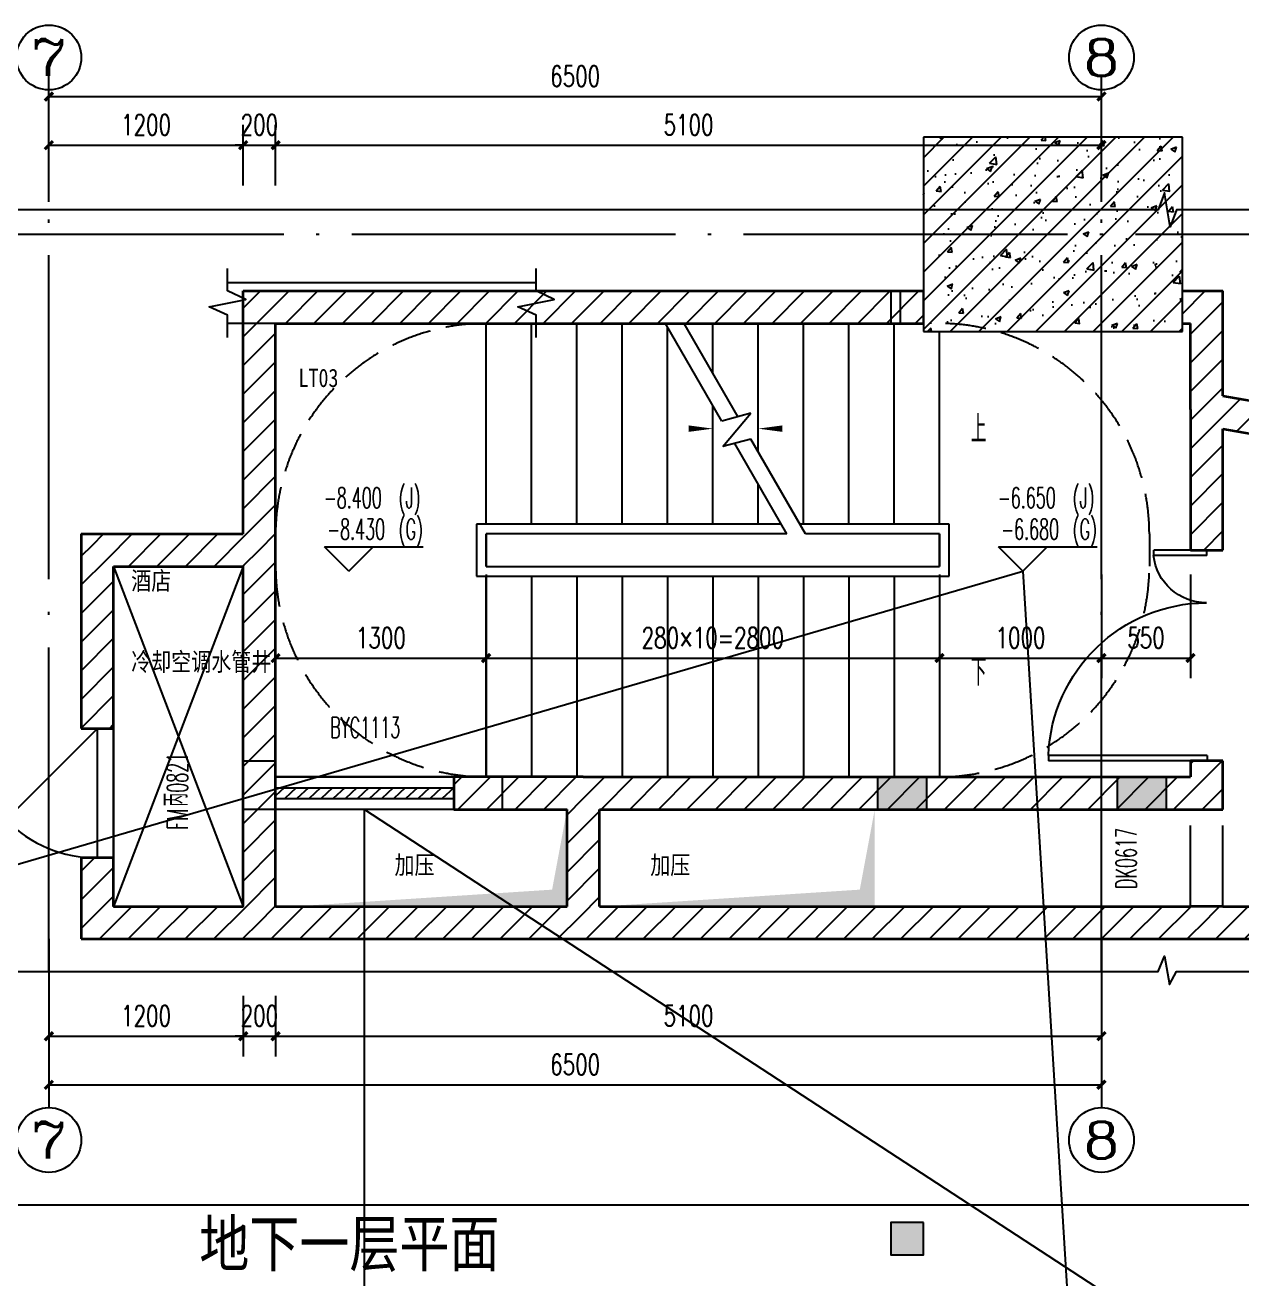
# Model space of a CAD drawing. Header units: millimetres. Extents: x 434053 to 1059003, y -2417481 to 936527.
# Drawn here: x 532129 to 539643, y -1787684 to -1779944 of the extents above; entities that cross this region are included whole.
import ezdxf
from ezdxf.enums import TextEntityAlignment as Align

# ---------------------------------------------------------------- set-up
doc = ezdxf.new("R2010")
doc.units = ezdxf.units.MM
doc.header["$LTSCALE"] = 1000
doc.header["$MEASUREMENT"] = 0
for name, pattern in [('DASH', [0.35, 0.25, -0.1]), ('DASHED', [0.75, 0.5, -0.25]), ('DOTE', [2.42, 2, -0.2, 0.02, -0.2])]:
    doc.linetypes.add(name, pattern=pattern)
doc.layers.get('Defpoints').update_dxf_attribs({"color": 6})
doc.layers.add('20221202建筑修改', color=6, linetype='Continuous', plot=False)
for name, color, linetype in [('A-ANNO-DIMS', 3, 'Continuous'), ('A-AXIS', 16, 'DOTE'), ('A-COLS', 6, 'Continuous'), ('A-WALL-PATT', 8, 'Continuous'), ('AXIS', 3, 'Continuous'), ('AXIS_TEXT', 7, 'Continuous'), ('DIM_ELEV', 3, 'Continuous'), ('DIM_SYMB', 3, 'Continuous'), ('DOOR_FIRE', 4, 'Continuous'), ('DOOR_FIRE_TEXT', 7, 'Continuous'), ('HZHZNEWPLOTLAYER#@$TT', 7, 'Continuous'), ('PUB_DIM', 83, 'Continuous'), ('PUB_TEXT', 7, 'Continuous'), ('STAIR', 2, 'Continuous'), ('TZ', 6, 'Continuous'), ('TZ_HATCH', 8, 'Continuous'), ('WINDOW', 4, 'Continuous'), ('WINDOW_TEXT', 7, 'Continuous'), ('建筑-楼板开洞', 251, 'Continuous')]:
    doc.layers.add(name, color=color, linetype=linetype)
doc.layers.add('A-ANNO-TEXT', color=7, linetype='Continuous', lineweight=25)
doc.layers.add('A-WALL', color=5, linetype='Continuous', lineweight=35)
doc.styles.add('_TCH_AXIS', font='COMPLEX', dxfattribs={"bigfont": 'GBCBIG'})
doc.styles.add('_TCH_DIM', font='SIMPLEX.shx', dxfattribs={"width": 0.8, "height": 3, "bigfont": 'GBCBIG.shx'})
doc.styles.add('_TCH_DIM_T3', font='SIMPLEX', dxfattribs={"width": 0.705882, "bigfont": 'GBCBIG'})
doc.styles.add('_TCH_WINDOW', font='SIMPLEX.shx', dxfattribs={"width": 0.8, "height": 3.5, "bigfont": 'GBCBIG.shx'})
doc.styles.add('COMPLEX', font='COMPLEX')
doc.styles.add('TITXV', font='', dxfattribs={"width": 0.8})
doc.styles.add('宋体', font='', dxfattribs={"width": 0.8})
doc.styles.get('TITXV').set_extended_font_data('SimSun')
doc.styles.get('宋体').set_extended_font_data('SimSun')
doc.dimstyles.new('_TCH_ARCH&&50', dxfattribs={"dimtxt": 127.5, "dimasz": 50, "dimexe": 125, "dimexo": 150, "dimgap": 61.25, "dimtad": 1, "dimdec": 0, "dimzin": 0, "dimdsep": 46, "dimtxsty": '_TCH_DIM_T3', "dimblk": 'ARCHTICK', "dimcen": 0.09, "dimclrt": 7, "dimazin": 2, "dimtfac": 1, "dimtdec": 0, "dimtix": 1, "dimtmove": 2, "dimatfit": 3, "dimfxl": 1, "dimtolj": 1, "dimtzin": 0, "dimarcsym": 0})
pattern_1 = [(45, (-1713816.56, -1462893.01), (-88.388383, 88.388383), [])]

# ---------------------------------------------------------------- blocks, each defined once
blk = doc.blocks.new('_AXISO')
blk.add_circle((0, 0), 0.5)
at = {"layer": 'AXIS_TEXT', "style": 'COMPLEX', "width": 1.041667}
blk.add_attdef('A', text='', height=0.56, dxfattribs=at).set_placement((-0.25, -0.28), (0.25, -0.28), align=Align.FIT)
blk = doc.blocks.new('_ArchTick')
at = {"color": 0, "linetype": 'ByBlock', "const_width": 0.4}
blk.add_lwpolyline([(-0.5, -0.5), (0.5, 0.5)], dxfattribs=at)
blk = doc.blocks.new('*D2459')
at = {"layer": 'Defpoints', "color": 0, "transparency": 16777216}
for p in [(2150, 2900), (8650, 2900), (8650, 2100)]:
    blk.add_point(p, dxfattribs=at)
at = {"layer": 'PUB_DIM', "color": 0, "lineweight": -2, "transparency": 16777216}
for p, q in [((2150, 2750), (2150, 1975)), ((8650, 2750), (8650, 1975)), ((2150, 2100), (8650, 2100))]:
    blk.add_line(p, q, dxfattribs=at)
at = {"layer": 'PUB_DIM', "color": 0, "lineweight": -2, "transparency": 16777216, "xscale": 50, "yscale": 50, "zscale": 50, "rotation": 180}
blk.add_blockref('_ArchTick', (2150, 2100), dxfattribs=at)
at = {"layer": 'PUB_DIM', "color": 0, "lineweight": -2, "transparency": 16777216, "xscale": 50, "yscale": 50, "zscale": 50}
blk.add_blockref('_ArchTick', (8650, 2100), dxfattribs=at)
at = {"layer": 'PUB_DIM', "color": 7, "transparency": 16777216, "insert": (5400, 2225), "char_height": 127.5, "attachment_point": 5, "style": '_TCH_DIM_T3'}
blk.add_mtext('\\A1;6500', dxfattribs=at)
blk = doc.blocks.new('*D2473')
at = {"layer": 'Defpoints', "color": 0, "transparency": 16777216}
for p in [(2150, 2800), (3350, 2800), (3350, 2400)]:
    blk.add_point(p, dxfattribs=at)
at = {"layer": 'PUB_DIM', "color": 0, "lineweight": -2, "transparency": 16777216}
for p, q in [((2150, 2650), (2150, 2275)), ((3350, 2650), (3350, 2275)), ((2150, 2400), (3350, 2400))]:
    blk.add_line(p, q, dxfattribs=at)
at = {"layer": 'PUB_DIM', "color": 0, "lineweight": -2, "transparency": 16777216, "xscale": 50, "yscale": 50, "zscale": 50, "rotation": 180}
blk.add_blockref('_ArchTick', (2150, 2400), dxfattribs=at)
at = {"layer": 'PUB_DIM', "color": 0, "lineweight": -2, "transparency": 16777216, "xscale": 50, "yscale": 50, "zscale": 50}
blk.add_blockref('_ArchTick', (3350, 2400), dxfattribs=at)
at = {"layer": 'PUB_DIM', "color": 7, "transparency": 16777216, "insert": (2750, 2525), "char_height": 127.5, "attachment_point": 5, "style": '_TCH_DIM_T3'}
blk.add_mtext('\\A1;1200', dxfattribs=at)
blk = doc.blocks.new('*D2474')
at = {"layer": 'Defpoints', "color": 0, "transparency": 16777216}
for p in [(3350, 2800), (3550, 2800), (3550, 2400)]:
    blk.add_point(p, dxfattribs=at)
at = {"layer": 'PUB_DIM', "color": 0, "lineweight": -2, "transparency": 16777216}
for p, q in [((3350, 2650), (3350, 2275)), ((3550, 2650), (3550, 2275)), ((3350, 2400), (3300, 2400)), ((3350, 2400), (3550, 2400)), ((3550, 2400), (3600, 2400))]:
    blk.add_line(p, q, dxfattribs=at)
at = {"layer": 'PUB_DIM', "color": 0, "lineweight": -2, "transparency": 16777216, "xscale": 50, "yscale": 50, "zscale": 50}
blk.add_blockref('_ArchTick', (3350, 2400), dxfattribs=at)
at = {"layer": 'PUB_DIM', "color": 0, "lineweight": -2, "transparency": 16777216, "xscale": 50, "yscale": 50, "zscale": 50, "rotation": 180}
blk.add_blockref('_ArchTick', (3550, 2400), dxfattribs=at)
at = {"layer": 'PUB_DIM', "color": 7, "transparency": 16777216, "insert": (3450, 2525), "char_height": 127.5, "attachment_point": 5, "style": '_TCH_DIM_T3'}
blk.add_mtext('\\A1;200', dxfattribs=at)
blk = doc.blocks.new('*D2475')
at = {"layer": 'Defpoints', "color": 0, "transparency": 16777216}
for p in [(3550, 2800), (8650, 2800), (8650, 2400)]:
    blk.add_point(p, dxfattribs=at)
at = {"layer": 'PUB_DIM', "color": 0, "lineweight": -2, "transparency": 16777216}
for p, q in [((3550, 2650), (3550, 2275)), ((8650, 2650), (8650, 2275)), ((3550, 2400), (8650, 2400))]:
    blk.add_line(p, q, dxfattribs=at)
at = {"layer": 'PUB_DIM', "color": 0, "lineweight": -2, "transparency": 16777216, "xscale": 50, "yscale": 50, "zscale": 50, "rotation": 180}
blk.add_blockref('_ArchTick', (3550, 2400), dxfattribs=at)
at = {"layer": 'PUB_DIM', "color": 0, "lineweight": -2, "transparency": 16777216, "xscale": 50, "yscale": 50, "zscale": 50}
blk.add_blockref('_ArchTick', (8650, 2400), dxfattribs=at)
at = {"layer": 'PUB_DIM', "color": 7, "transparency": 16777216, "insert": (6100, 2525), "char_height": 127.5, "attachment_point": 5, "style": '_TCH_DIM_T3'}
blk.add_mtext('\\A1;5100', dxfattribs=at)
blk = doc.blocks.new('*D2476')
at = {"layer": 'Defpoints', "color": 0, "transparency": 16777216}
for p in [(8650, 8200), (2150, 7400), (8650, 7400)]:
    blk.add_point(p, dxfattribs=at)
at = {"layer": 'PUB_DIM', "color": 0, "lineweight": -2, "transparency": 16777216}
for p, q in [((2150, 7550), (2150, 8325)), ((8650, 7550), (8650, 8325)), ((2150, 8200), (8650, 8200))]:
    blk.add_line(p, q, dxfattribs=at)
at = {"layer": 'PUB_DIM', "color": 0, "lineweight": -2, "transparency": 16777216, "xscale": 50, "yscale": 50, "zscale": 50, "rotation": 180}
blk.add_blockref('_ArchTick', (2150, 8200), dxfattribs=at)
at = {"layer": 'PUB_DIM', "color": 0, "lineweight": -2, "transparency": 16777216, "xscale": 50, "yscale": 50, "zscale": 50}
blk.add_blockref('_ArchTick', (8650, 8200), dxfattribs=at)
at = {"layer": 'PUB_DIM', "color": 7, "transparency": 16777216, "insert": (5400, 8325), "char_height": 127.5, "attachment_point": 5, "style": '_TCH_DIM_T3'}
blk.add_mtext('\\A1;6500', dxfattribs=at)
blk = doc.blocks.new('*D2477')
at = {"layer": 'Defpoints', "color": 0, "transparency": 16777216}
for p in [(3350, 7900), (2150, 7500), (3350, 7500)]:
    blk.add_point(p, dxfattribs=at)
at = {"layer": 'PUB_DIM', "color": 0, "lineweight": -2, "transparency": 16777216}
for p, q in [((2150, 7650), (2150, 8025)), ((3350, 7650), (3350, 8025)), ((2150, 7900), (3350, 7900))]:
    blk.add_line(p, q, dxfattribs=at)
at = {"layer": 'PUB_DIM', "color": 0, "lineweight": -2, "transparency": 16777216, "xscale": 50, "yscale": 50, "zscale": 50, "rotation": 180}
blk.add_blockref('_ArchTick', (2150, 7900), dxfattribs=at)
at = {"layer": 'PUB_DIM', "color": 0, "lineweight": -2, "transparency": 16777216, "xscale": 50, "yscale": 50, "zscale": 50}
blk.add_blockref('_ArchTick', (3350, 7900), dxfattribs=at)
at = {"layer": 'PUB_DIM', "color": 7, "transparency": 16777216, "insert": (2750, 8025), "char_height": 127.5, "attachment_point": 5, "style": '_TCH_DIM_T3'}
blk.add_mtext('\\A1;1200', dxfattribs=at)
blk = doc.blocks.new('*D2478')
at = {"layer": 'Defpoints', "color": 0, "transparency": 16777216}
for p in [(3550, 7900), (3350, 7500), (3550, 7500)]:
    blk.add_point(p, dxfattribs=at)
at = {"layer": 'PUB_DIM', "color": 0, "lineweight": -2, "transparency": 16777216}
for p, q in [((3350, 7650), (3350, 8025)), ((3550, 7650), (3550, 8025)), ((3350, 7900), (3300, 7900)), ((3350, 7900), (3550, 7900)), ((3550, 7900), (3600, 7900))]:
    blk.add_line(p, q, dxfattribs=at)
at = {"layer": 'PUB_DIM', "color": 0, "lineweight": -2, "transparency": 16777216, "xscale": 50, "yscale": 50, "zscale": 50}
blk.add_blockref('_ArchTick', (3350, 7900), dxfattribs=at)
at = {"layer": 'PUB_DIM', "color": 0, "lineweight": -2, "transparency": 16777216, "xscale": 50, "yscale": 50, "zscale": 50, "rotation": 180}
blk.add_blockref('_ArchTick', (3550, 7900), dxfattribs=at)
at = {"layer": 'PUB_DIM', "color": 7, "transparency": 16777216, "insert": (3450, 8025), "char_height": 127.5, "attachment_point": 5, "style": '_TCH_DIM_T3'}
blk.add_mtext('\\A1;200', dxfattribs=at)
blk = doc.blocks.new('*D2479')
at = {"layer": 'Defpoints', "color": 0, "transparency": 16777216}
for p in [(8650, 7900), (3550, 7500), (8650, 7500)]:
    blk.add_point(p, dxfattribs=at)
at = {"layer": 'PUB_DIM', "color": 0, "lineweight": -2, "transparency": 16777216}
for p, q in [((3550, 7650), (3550, 8025)), ((8650, 7650), (8650, 8025)), ((3550, 7900), (8650, 7900))]:
    blk.add_line(p, q, dxfattribs=at)
at = {"layer": 'PUB_DIM', "color": 0, "lineweight": -2, "transparency": 16777216, "xscale": 50, "yscale": 50, "zscale": 50, "rotation": 180}
blk.add_blockref('_ArchTick', (3550, 7900), dxfattribs=at)
at = {"layer": 'PUB_DIM', "color": 0, "lineweight": -2, "transparency": 16777216, "xscale": 50, "yscale": 50, "zscale": 50}
blk.add_blockref('_ArchTick', (8650, 7900), dxfattribs=at)
at = {"layer": 'PUB_DIM', "color": 7, "transparency": 16777216, "insert": (6100, 8025), "char_height": 127.5, "attachment_point": 5, "style": '_TCH_DIM_T3'}
blk.add_mtext('\\A1;5100', dxfattribs=at)
blk = doc.blocks.new('ASDGFSDFG')
blk.add_line((0, 500), (14325, 500))
blk = doc.blocks.new('A$C41BC708E')
at = {"layer": 'TZ_HATCH'}
h = blk.add_hatch(dxfattribs=at)
h.set_pattern_fill('ANGLE', color=256, scale=100)
h.set_pattern_definition([(0, (-533266.5, 1801235.3), (0, 698.5), [508, -190.5]), (90, (-533266.5, 1801235.3), (-698.5, 4e-14), [508, -190.5])])
h.paths.add_polyline_path([(4409.4, 19650), (4209.4, 19650), (4209.4, 19450), (4409.4, 19450)])
h = blk.add_hatch(color=256, dxfattribs=at)
h.dxf.hatch_style = 1
h.paths.add_polyline_path([(4129.4, 16650), (4429.4, 16650), (4429.4, 16450), (4129.4, 16450)])
h = blk.add_hatch(color=256, dxfattribs=at)
h.dxf.hatch_style = 1
h.paths.add_polyline_path([(5609.4, 16650), (5909.4, 16650), (5909.4, 16450), (5609.4, 16450)])
h = blk.add_hatch(color=256, dxfattribs=at)
h.dxf.hatch_style = 1
h.paths.add_polyline_path([(4409.4, 13900), (4209.4, 13900), (4209.4, 13700), (4409.4, 13700)])
at = {"layer": 'TZ'}
for p, q in [((2017.5, 19700), (112.5, 19700)), ((2017.5, 19450), (112.5, 19450))]:
    blk.add_line(p, q, dxfattribs=at)
for points in [[(112.5, 19362.5), (112.5, 19500), (0, 19552.5), (225, 19597.5), (112.5, 19650), (112.5, 19787.5)], [(2017.5, 19362.5), (2017.5, 19500), (1905, 19552.5), (2130, 19597.5), (2017.5, 19650), (2017.5, 19787.5)]]:
    blk.add_lwpolyline(points, dxfattribs=at)
for points in [[(4409.4, 19650), (4209.4, 19650), (4209.4, 19450), (4409.4, 19450)], [(209.4, 16450), (209.4, 16750), (409.4, 16750), (409.4, 16450)], [(1509.4, 16650), (1809.4, 16650), (1809.4, 16450), (1509.4, 16450)], [(4129.4, 16650), (4429.4, 16650), (4429.4, 16450), (4129.4, 16450)], [(5609.4, 16650), (5909.4, 16650), (5909.4, 16450), (5609.4, 16450)], [(4409.4, 13900), (4209.4, 13900), (4209.4, 13700), (4409.4, 13700)]]:
    blk.add_lwpolyline(points, close=True, dxfattribs=at)
blk = doc.blocks.new('*D2184')
at = {"layer": 'A-ANNO-DIMS', "color": 0, "lineweight": -2, "transparency": 16777216}
for p, q in [((538775.9, -1783335.3), (538775.9, -1783976.3)), ((539325.9, -1783335.3), (539325.9, -1783976.3)), ((538775.9, -1783851.3), (539325.9, -1783851.3))]:
    blk.add_line(p, q, dxfattribs=at)
at = {"layer": 'Defpoints', "color": 0, "transparency": 16777216}
for p in [(538775.9, -1783185.3), (539325.9, -1783185.3), (539325.9, -1783851.3)]:
    blk.add_point(p, dxfattribs=at)
at = {"layer": 'A-ANNO-DIMS', "color": 0, "lineweight": -2, "transparency": 16777216, "xscale": 50, "yscale": 50, "zscale": 50, "rotation": 180}
blk.add_blockref('_ArchTick', (538775.9, -1783851.3), dxfattribs=at)
at = {"layer": 'A-ANNO-DIMS', "color": 0, "lineweight": -2, "transparency": 16777216, "xscale": 50, "yscale": 50, "zscale": 50}
blk.add_blockref('_ArchTick', (539325.9, -1783851.3), dxfattribs=at)
at = {"layer": 'A-ANNO-DIMS', "color": 7, "transparency": 16777216, "insert": (539050.9, -1783726.3), "char_height": 127.5, "attachment_point": 5, "style": '_TCH_DIM_T3'}
blk.add_mtext('\\A1;550', dxfattribs=at)
blk = doc.blocks.new('*D2185')
at = {"layer": 'A-ANNO-DIMS', "color": 0, "lineweight": -2, "transparency": 16777216}
for p, q in [((537775.9, -1783335.3), (537775.9, -1783976.3)), ((538775.9, -1783335.3), (538775.9, -1783976.3)), ((537775.9, -1783851.3), (538775.9, -1783851.3))]:
    blk.add_line(p, q, dxfattribs=at)
at = {"layer": 'Defpoints', "color": 0, "transparency": 16777216}
for p in [(537775.9, -1783185.3), (538775.9, -1783185.3), (538775.9, -1783851.3)]:
    blk.add_point(p, dxfattribs=at)
at = {"layer": 'A-ANNO-DIMS', "color": 0, "lineweight": -2, "transparency": 16777216, "xscale": 50, "yscale": 50, "zscale": 50, "rotation": 180}
blk.add_blockref('_ArchTick', (537775.9, -1783851.3), dxfattribs=at)
at = {"layer": 'A-ANNO-DIMS', "color": 0, "lineweight": -2, "transparency": 16777216, "xscale": 50, "yscale": 50, "zscale": 50}
blk.add_blockref('_ArchTick', (538775.9, -1783851.3), dxfattribs=at)
at = {"layer": 'A-ANNO-DIMS', "color": 7, "transparency": 16777216, "insert": (538275.9, -1783726.3), "char_height": 127.5, "attachment_point": 5, "style": '_TCH_DIM_T3'}
blk.add_mtext('\\A1;1000', dxfattribs=at)
blk = doc.blocks.new('*D2186')
at = {"layer": 'A-ANNO-DIMS', "color": 0, "lineweight": -2, "transparency": 16777216}
for p, q in [((534975.9, -1783335.3), (534975.9, -1783976.3)), ((537775.9, -1783335.3), (537775.9, -1783976.3)), ((534975.9, -1783851.3), (537775.9, -1783851.3))]:
    blk.add_line(p, q, dxfattribs=at)
at = {"layer": 'Defpoints', "color": 0, "transparency": 16777216}
for p in [(534975.9, -1783185.3), (537775.9, -1783185.3), (537775.9, -1783851.3)]:
    blk.add_point(p, dxfattribs=at)
at = {"layer": 'A-ANNO-DIMS', "color": 0, "lineweight": -2, "transparency": 16777216, "xscale": 50, "yscale": 50, "zscale": 50, "rotation": 180}
blk.add_blockref('_ArchTick', (534975.9, -1783851.3), dxfattribs=at)
at = {"layer": 'A-ANNO-DIMS', "color": 0, "lineweight": -2, "transparency": 16777216, "xscale": 50, "yscale": 50, "zscale": 50}
blk.add_blockref('_ArchTick', (537775.9, -1783851.3), dxfattribs=at)
at = {"layer": 'A-ANNO-DIMS', "color": 7, "transparency": 16777216, "insert": (536375.9, -1783726.3), "char_height": 127.5, "attachment_point": 5, "style": '_TCH_DIM_T3'}
blk.add_mtext('\\A1;280×10=2800', dxfattribs=at)
blk = doc.blocks.new('*D2187')
at = {"layer": 'A-ANNO-DIMS', "color": 0, "lineweight": -2, "transparency": 16777216}
for p, q in [((533675.9, -1783335.3), (533675.9, -1783976.3)), ((534975.9, -1783335.3), (534975.9, -1783976.3)), ((533675.9, -1783851.3), (534975.9, -1783851.3))]:
    blk.add_line(p, q, dxfattribs=at)
at = {"layer": 'Defpoints', "color": 0, "transparency": 16777216}
for p in [(533675.9, -1783185.3), (534975.9, -1783185.3), (534975.9, -1783851.3)]:
    blk.add_point(p, dxfattribs=at)
at = {"layer": 'A-ANNO-DIMS', "color": 0, "lineweight": -2, "transparency": 16777216, "xscale": 50, "yscale": 50, "zscale": 50, "rotation": 180}
blk.add_blockref('_ArchTick', (533675.9, -1783851.3), dxfattribs=at)
at = {"layer": 'A-ANNO-DIMS', "color": 0, "lineweight": -2, "transparency": 16777216, "xscale": 50, "yscale": 50, "zscale": 50}
blk.add_blockref('_ArchTick', (534975.9, -1783851.3), dxfattribs=at)
at = {"layer": 'A-ANNO-DIMS', "color": 7, "transparency": 16777216, "insert": (534325.9, -1783726.3), "char_height": 127.5, "attachment_point": 5, "style": '_TCH_DIM_T3'}
blk.add_mtext('\\A1;1300', dxfattribs=at)
blk = doc.blocks.new('$WINLIB2D$00000039')
at = {"color": 0}
for points in [[(-0.5, 0.5), (-0.5, -0.5)], [(0.5, 0.5), (-0.5, 0.5)], [(0.5, -0.5), (0.5, 0.5)], [(-0.5, 0.1667), (0.5, 0.1667)], [(-0.3839, -0.1667), (-0.448, 0.1667)], [(-0.3159, -0.1667), (-0.38, 0.1667)], [(-0.2479, -0.1667), (-0.312, 0.1667)], [(-0.1799, -0.1667), (-0.244, 0.1667)], [(-0.1119, -0.1667), (-0.176, 0.1667)], [(-0.0439, -0.1667), (-0.108, 0.1667)], [(0.0241, -0.1667), (-0.04, 0.1667)], [(0.0921, -0.1667), (0.028, 0.1667)], [(0.16, -0.1667), (0.0959, 0.1667)], [(0.228, -0.1667), (0.1639, 0.1667)], [(0.296, -0.1667), (0.2319, 0.1667)], [(0.364, -0.1667), (0.2999, 0.1667)], [(0.432, -0.1667), (0.3679, 0.1667)], [(0.5, -0.1667), (0.4359, 0.1667)], [(-0.4519, -0.1667), (-0.5, 0.0836)], [(-0.5, -0.1667), (0.5, -0.1667)], [(0.5, -0.5), (-0.5, -0.5)]]:
    blk.add_lwpolyline(points, dxfattribs=at)
blk = doc.blocks.new('$DorLib2D$00000225')
at = {"color": 0}
for p, q in [((0.475, -0.0014), (0.475, 0.7521)), ((0.475, 0.7521), (0.5, 0.7521)), ((0.5, -0.0014), (0.5, 0.7521)), ((-0.5, 0), (-0.5, 0.252)), ((-0.475, 0.252), (-0.5, 0.252)), ((-0.475, 0), (-0.475, 0.252)), ((-0.475, 0), (-0.5, 0)), ((0.475, -0.0014), (0.5, -0.0014))]:
    blk.add_line(p, q, dxfattribs=at)
for centre, radius, start, end in [((0.5046, -0.0019), 0.7546, 92.24927, 179.72377), ((-0.5008, 0.0026), 0.2508, 359.78987, 84.09744)]:
    blk.add_arc(centre, radius, start, end, dxfattribs=at)
blk = doc.blocks.new('$DorLib2D$00000114')
at = {"color": 0}
blk.add_line((0.5, 0), (-0.2071, 0.7071), dxfattribs=at)
blk.add_arc((0.5, 0), 1, 135, 180, dxfattribs=at)
blk = doc.blocks.new('adfasgsfh435')
at = {"layer": 'A-AXIS'}
for p, q in [((2150, 2800), (2150, 7500)), ((8650, 2800), (8650, 7500)), ((1600, 7350), (10800, 7350))]:
    blk.add_line(p, q, dxfattribs=at)
at = {"layer": 'AXIS'}
for p, q in [((2150, 7700), (2150, 8241)), ((8650, 7700), (8650, 8241)), ((2150, 3000), (2150, 1959)), ((8650, 3000), (8650, 1959))]:
    blk.add_line(p, q, dxfattribs=at)
at = {"layer": 'DIM_SYMB'}
blk.add_lwpolyline([(10800, 7500), (9113.4, 7500), (9075.2, 7395), (9038.2, 7605), (9000.9, 7500), (1600, 7500), (1600, 5380.9), (1530.8, 5342.7), (1650.7, 5305.7), (1600, 5268.4), (1600, 2800), (9000.9, 2800), (9038.2, 2893.7), (9070.8, 2719), (9113.4, 2800), (10800, 2800), (10800, 5268.4), (10895, 5305.7), (10721.8, 5342.7), (10800, 5380.9), (10800, 7500)], dxfattribs=at)
at = {"layer": 'AXIS'}
ref = blk.add_blockref('_AXISO', (2150, 8441), dxfattribs=dict(at, xscale=400, yscale=400, zscale=400))
ref.add_attrib('A', '7', dxfattribs={"layer": 'AXIS_TEXT', "height": 226.3, "style": '_TCH_AXIS', "width": 1.5}).set_placement((2036.9, 8327.9), (2263.1, 8327.9), align=Align.FIT)
ref = blk.add_blockref('_AXISO', (8650, 8441), dxfattribs=dict(at, xscale=400, yscale=400, zscale=400))
ref.add_attrib('A', '8', dxfattribs={"layer": 'AXIS_TEXT', "height": 226.3, "style": '_TCH_AXIS', "width": 1.5}).set_placement((8536.9, 8327.9), (8763.1, 8327.9), align=Align.FIT)
ref = blk.add_blockref('_AXISO', (2150, 1759), dxfattribs=dict(at, xscale=400, yscale=400, zscale=400))
ref.add_attrib('A', '7', dxfattribs={"layer": 'AXIS_TEXT', "height": 226.3, "style": '_TCH_AXIS', "width": 1.5}).set_placement((2036.9, 1645.9), (2263.1, 1645.9), align=Align.FIT)
ref = blk.add_blockref('_AXISO', (8650, 1759), dxfattribs=dict(at, xscale=400, yscale=400, zscale=400))
ref.add_attrib('A', '8', dxfattribs={"layer": 'AXIS_TEXT', "height": 226.3, "style": '_TCH_AXIS', "width": 1.5}).set_placement((8536.9, 1645.9), (8763.1, 1645.9), align=Align.FIT)
at = {"layer": 'PUB_DIM'}
for p1, p2, distance, picture, middle in [((2150, 7400), (8650, 7400), 800, '*D2476', (5400, 8325)), ((2150, 7500), (3350, 7500), 400, '*D2477', (2750, 8025)), ((3350, 7500), (3550, 7500), 400, '*D2478', (3450, 8025)), ((3550, 7500), (8650, 7500), 400, '*D2479', (6100, 8025)), ((2150, 2900), (8650, 2900), -800, '*D2459', (5400, 2225)), ((2150, 2800), (3350, 2800), -400, '*D2473', (2750, 2525)), ((3350, 2800), (3550, 2800), -400, '*D2474', (3450, 2525)), ((3550, 2800), (8650, 2800), -400, '*D2475', (6100, 2525))]:
    dim = blk.add_aligned_dim(p1=p1, p2=p2, distance=distance, dimstyle='_TCH_ARCH&&50', dxfattribs=at)
    dim.commit()
    dim.dimension.update_dxf_attribs({"geometry": picture, "text_midpoint": middle})

msp = doc.modelspace()

# ---------------------------------------------------------------- hatches: boundary and pattern name
at = {"layer": 'A-WALL-PATT'}
h = msp.add_hatch(dxfattribs=at)
h.set_pattern_fill('钢筋混凝土', color=256, scale=50, style=0)
h.set_pattern_definition([(45, (-1713816.56, -1462982.77), (-88.3883476, 88.3883476), []), (50, (-1713816.56, -1462982.77), (358.63009, -31.376067), [37.5, -412.5]), (355, (-1713816.56, -1462982.77), (-69.375667, 376.096067), [30, -330]), (100.4514, (-1713786.68, -1462985.4), (289.25469, 344.71977), [31.870095, -350.571056]), (46.1842, (-1713816.56, -1462882.77), (533.620524, -82.75951), [56.25, -618.75]), (96.6356, (-1713772.1, -1462889.67), (467.33135, 487.05894), [47.80514, -525.8565]), (351.1842, (-1713816.56, -1462882.77), (467.33097, 487.0593), [45, -495]), (21, (-1713766.56, -1462907.77), (298.453526, -201.309445), [37.5, -412.5]), (326, (-1713766.56, -1462907.77), (121.657666, 362.57502), [30, -330]), (71.4514, (-1713741.7, -1462924.55), (420.111314, 161.26525), [31.870095, -350.571056]), (37.5, (-1713816.56, -1462982.77), (6.079928, 166.446927), [0, -326, 0, -335, 0, -331.25]), (7.5, (-1713816.56, -1462982.77), (131.534769, 197.205856), [0, -191, 0, -318.5, 0, -126.25]), (327.5, (-1713928.06, -1462982.77), (266.911218, -11.277436), [0, -125, 0, -390, 0, -517.5]), (317.5, (-1713978.06, -1462982.77), (291.593085, 50.05249), [0, -162.5, 0, -259, 0, -367.5])])
h.paths.add_polyline_path([(539275.9, -1781835.3), (539275.9, -1780635.3), (537675.9, -1780635.3), (537675.9, -1781835.3)])
h = msp.add_hatch(dxfattribs=at)
h.set_pattern_fill('普通砖', color=256, scale=50, style=0)
h.set_pattern_definition(pattern_1)
h.paths.add_polyline_path([(537675.9, -1781785.3), (537675.9, -1781585.3), (533475.9, -1781585.3), (533675.9, -1781785.3)])
h = msp.add_hatch(dxfattribs=at)
h.set_pattern_fill('普通砖', color=256, scale=50, style=0)
h.set_pattern_definition(pattern_1)
h.paths.add_polyline_path([(533542.6, -1783185.3), (533675.9, -1783185.3), (533675.9, -1781785.3), (533475.9, -1781585.3), (533475.9, -1783085.3)])
h = msp.add_hatch(dxfattribs=at)
h.set_pattern_fill('普通砖', color=256, scale=50, style=0)
h.set_pattern_definition(pattern_1)
h.paths.add_polyline_path([(539275.9, -1781585.3), (539275.9, -1781785.3), (539325.9, -1781785.3), (539525.9, -1781585.3)])
h = msp.add_hatch(dxfattribs=at)
h.set_pattern_fill('普通砖', color=256, scale=50, style=0)
h.set_pattern_definition(pattern_1)
h.paths.add_polyline_path([(539459.3, -1782328.2), (539525.9, -1782232.5), (539525.9, -1781585.3), (539325.9, -1781785.3), (539325.9, -1782316.5)])
h = msp.add_hatch(dxfattribs=at)
h.set_pattern_fill('普通砖', color=256, scale=50, style=0)
h.set_pattern_definition(pattern_1)
h.paths.add_polyline_path([(539459.3, -1782328.2), (539525.9, -1782435.6), (540908.6, -1782678.4), (540943.2, -1782481.4), (539525.9, -1782232.5)])
h = msp.add_hatch(dxfattribs=at)
h.set_pattern_fill('普通砖', color=256, scale=50, style=0)
h.set_pattern_definition(pattern_1)
h.paths.add_polyline_path([(539325.9, -1782316.5), (539325.9, -1783185.3), (539525.9, -1783185.3), (539525.9, -1782435.6), (539459.3, -1782328.2)])
h = msp.add_hatch(dxfattribs=at)
h.set_pattern_fill('普通砖', color=256, scale=50, style=0)
h.set_pattern_definition(pattern_1)
h.paths.add_polyline_path([(532475.9, -1783085.3), (532675.9, -1783285.3), (533475.9, -1783285.3), (533542.6, -1783185.3), (533475.9, -1783085.3)])
h = msp.add_hatch(dxfattribs=at)
h.set_pattern_fill('普通砖', color=256, scale=50, style=0)
h.set_pattern_definition(pattern_1)
h.paths.add_polyline_path([(532475.9, -1783085.3), (532475.9, -1784285.3), (532675.9, -1784285.3), (532675.9, -1783285.3)])
h = msp.add_hatch(dxfattribs=at)
h.set_pattern_fill('普通砖', color=256, scale=50, style=0)
h.set_pattern_definition(pattern_1)
h.paths.add_polyline_path([(533609.3, -1784685.3), (533675.9, -1784585.3), (533675.9, -1783185.3), (533542.6, -1783185.3), (533475.9, -1783285.3), (533475.9, -1784685.3)])
h = msp.add_hatch(dxfattribs=at)
h.set_pattern_fill('普通砖', color=256, scale=50, style=0)
h.set_pattern_definition(pattern_1)
h.paths.add_polyline_path([(539525.9, -1784685.3), (539525.9, -1784485.3), (539325.9, -1784485.3), (539325.9, -1784585.3), (539392.6, -1784685.3)])
h = msp.add_hatch(dxfattribs=at)
h.set_pattern_fill('普通砖', color=256, scale=50, style=0)
h.set_pattern_definition(pattern_1)
h.paths.add_polyline_path([(533675.9, -1784785.3), (533675.9, -1784585.3), (533609.3, -1784685.3)])
h = msp.add_hatch(dxfattribs=at)
h.set_pattern_fill('普通砖', color=256, scale=50, style=0)
h.set_pattern_definition(pattern_1)
h.paths.add_polyline_path([(535575.9, -1784585.3), (534775.9, -1784585.3), (534775.9, -1784785.3), (535475.9, -1784785.3), (535575.9, -1784718.6)])
h = msp.add_hatch(dxfattribs=at)
h.set_pattern_fill('普通砖', color=256, scale=50, style=0)
h.set_pattern_definition(pattern_1)
h.paths.add_polyline_path([(535575.9, -1784718.6), (535675.9, -1784785.3), (539325.9, -1784785.3), (539392.6, -1784685.3), (539325.9, -1784585.3), (535575.9, -1784585.3)])
h = msp.add_hatch(dxfattribs=at)
h.set_pattern_fill('普通砖', color=256, scale=50, style=0)
h.set_pattern_definition(pattern_1)
h.paths.add_polyline_path([(533575.9, -1785451.9), (533675.9, -1785385.3), (533675.9, -1784785.3), (533609.3, -1784685.3), (533475.9, -1784685.3), (533475.9, -1785385.3)])
h = msp.add_hatch(dxfattribs=at)
h.set_pattern_fill('普通砖', color=256, scale=50, style=0)
h.set_pattern_definition(pattern_1)
h.paths.add_polyline_path([(539325.9, -1784785.3), (539525.9, -1784785.3), (539525.9, -1784685.3), (539392.6, -1784685.3)])
h = msp.add_hatch(dxfattribs=at)
h.set_pattern_fill('普通砖', color=256, scale=50, style=0)
h.set_pattern_definition(pattern_1)
h.paths.add_polyline_path([(535575.9, -1785451.9), (535675.9, -1785385.3), (535675.9, -1784785.3), (535575.9, -1784718.6), (535475.9, -1784785.3), (535475.9, -1785385.3)])
h = msp.add_hatch(dxfattribs=at)
h.set_pattern_fill('普通砖', color=256, scale=50, style=0)
h.set_pattern_definition(pattern_1)
h.paths.add_polyline_path([(532675.9, -1785385.3), (532675.9, -1785085.3), (532475.9, -1785085.3), (532475.9, -1785585.3)])
h = msp.add_hatch(dxfattribs=at)
h.set_pattern_fill('普通砖', color=256, scale=50, style=0)
h.set_pattern_definition(pattern_1)
h.paths.add_polyline_path([(532675.9, -1785385.3), (532475.9, -1785585.3), (533575.9, -1785585.3), (533575.9, -1785451.9), (533475.9, -1785385.3)])
h = msp.add_hatch(dxfattribs=at)
h.set_pattern_fill('普通砖', color=256, scale=50, style=0)
h.set_pattern_definition(pattern_1)
h.paths.add_polyline_path([(533575.9, -1785451.9), (533575.9, -1785585.3), (535575.9, -1785585.3), (535575.9, -1785451.9), (535475.9, -1785385.3), (533675.9, -1785385.3)])
h = msp.add_hatch(dxfattribs=at)
h.set_pattern_fill('普通砖', color=256, scale=50, style=0)
h.set_pattern_definition(pattern_1)
h.paths.add_polyline_path([(535575.9, -1785451.9), (535575.9, -1785585.3), (539425.9, -1785585.3), (539425.9, -1785451.9), (539325.9, -1785385.3), (535675.9, -1785385.3)])
h = msp.add_hatch(dxfattribs=at)
h.set_pattern_fill('普通砖', color=256, scale=50, style=0)
h.set_pattern_definition(pattern_1)
h.paths.add_polyline_path([(539525.9, -1785385.3), (539325.9, -1785385.3), (539425.9, -1785451.9)])
h = msp.add_hatch(dxfattribs=at)
h.set_pattern_fill('普通砖', color=256, scale=50, style=0)
h.set_pattern_definition(pattern_1)
h.paths.add_polyline_path([(539425.9, -1785451.9), (539425.9, -1785585.3), (540925.9, -1785585.3), (540925.9, -1785385.3), (539525.9, -1785385.3)])
at = {"layer": '建筑-楼板开洞'}
h = msp.add_hatch(color=256, dxfattribs=at)
h.dxf.hatch_style = 1
h.paths.add_polyline_path([(535475.9, -1784785.3), (535475.9, -1785385.3), (533775.9, -1785385.3), (535383.4, -1785280.8)])
h = msp.add_hatch(color=256, dxfattribs=at)
h.dxf.hatch_style = 1
h.paths.add_polyline_path([(537375.9, -1784785.3), (537375.9, -1785385.3), (535675.9, -1785385.3), (537283.4, -1785280.8)])

# ---------------------------------------------------------------- linework, layer by layer
at = {"layer": '20221202建筑修改'}
for points in [[(500113.9, -1786928.8), (525887.9, -1786928.8), (538290.9, -1783315.3), (538775.9, -1791210.3), (594213.9, -1795866.3), (684796.6, -1791660.3), (699245.4, -1799510.3)], [(500113.9, -1797002.8), (525887.9, -1797002.8), (534225.9, -1800435.3), (534225.9, -1784785.3), (553570.4, -1797407.2), (553409.5, -1790257.2)]]:
    msp.add_lwpolyline(points, dxfattribs=at)
at = {"layer": 'A-COLS'}
for p, q in [((539275.9, -1780635.3), (537675.9, -1780635.3)), ((537675.9, -1780635.3), (537675.9, -1781835.3)), ((539275.9, -1781835.3), (539275.9, -1780635.3)), ((537675.9, -1781835.3), (539275.9, -1781835.3))]:
    msp.add_line(p, q, dxfattribs=at)
at = {"layer": 'A-WALL'}
for p, q in [((533475.9, -1781585.3), (537675.9, -1781585.3)), ((533475.9, -1783085.3), (533475.9, -1781585.3)), ((539275.9, -1781585.3), (539525.9, -1781585.3)), ((539525.9, -1782232.5), (539525.9, -1781585.3)), ((533675.9, -1781785.3), (537675.9, -1781785.3)), ((533675.9, -1783185.3), (533675.9, -1781785.3)), ((539275.9, -1781785.3), (539325.9, -1781785.3)), ((539325.9, -1782316.5), (539325.9, -1781785.3)), ((539525.9, -1782232.5), (540943.2, -1782481.4)), ((539325.9, -1782316.5), (539325.9, -1783185.3)), ((539525.9, -1783185.3), (539525.9, -1782435.6)), ((539525.9, -1782435.6), (540908.6, -1782678.4)), ((532475.9, -1783085.3), (533475.9, -1783085.3)), ((532475.9, -1783085.3), (532475.9, -1784285.3)), ((533675.9, -1784585.3), (533675.9, -1783185.3)), ((539325.9, -1783185.3), (539525.9, -1783185.3)), ((532675.9, -1783285.3), (533475.9, -1783285.3)), ((532675.9, -1784285.3), (532675.9, -1783285.3)), ((533475.9, -1784685.3), (533475.9, -1783285.3)), ((532475.9, -1784285.3), (532675.9, -1784285.3)), ((539525.9, -1784485.3), (539325.9, -1784485.3)), ((539325.9, -1784485.3), (539325.9, -1784585.3)), ((539525.9, -1784685.3), (539525.9, -1784485.3)), ((533675.9, -1784785.3), (533675.9, -1784585.3)), ((535575.9, -1784585.3), (534775.9, -1784585.3)), ((534775.9, -1784585.3), (534775.9, -1784785.3)), ((535575.9, -1784585.3), (539325.9, -1784585.3)), ((533475.9, -1785385.3), (533475.9, -1784685.3)), ((539525.9, -1784785.3), (539525.9, -1784685.3)), ((533675.9, -1785385.3), (533675.9, -1784785.3)), ((534775.9, -1784785.3), (535475.9, -1784785.3)), ((535475.9, -1785385.3), (535475.9, -1784785.3)), ((535675.9, -1785385.3), (535675.9, -1784785.3)), ((535675.9, -1784785.3), (539325.9, -1784785.3)), ((539325.9, -1784785.3), (539525.9, -1784785.3)), ((532675.9, -1785085.3), (532475.9, -1785085.3)), ((532475.9, -1785085.3), (532475.9, -1785585.3)), ((532675.9, -1785385.3), (532675.9, -1785085.3)), ((532675.9, -1785385.3), (533475.9, -1785385.3)), ((533675.9, -1785385.3), (535475.9, -1785385.3)), ((535675.9, -1785385.3), (539325.9, -1785385.3)), ((539525.9, -1785385.3), (539325.9, -1785385.3)), ((539525.9, -1785385.3), (540925.9, -1785385.3)), ((532475.9, -1785585.3), (533575.9, -1785585.3)), ((533575.9, -1785585.3), (535575.9, -1785585.3)), ((535575.9, -1785585.3), (539425.9, -1785585.3)), ((539425.9, -1785585.3), (540925.9, -1785585.3))]:
    msp.add_line(p, q, dxfattribs=at)
at = {"layer": 'DIM_ELEV'}
for p, q in [((534128.9, -1783315.3), (533978.9, -1783165.3)), ((533978.9, -1783165.3), (534586.7, -1783165.3)), ((534128.9, -1783315.3), (534278.9, -1783165.3)), ((538290.9, -1783315.3), (538140.9, -1783165.3)), ((538140.9, -1783165.3), (538748.7, -1783165.3)), ((538290.9, -1783315.3), (538440.9, -1783165.3))]:
    msp.add_line(p, q, dxfattribs=at)
at = {"layer": 'DIM_SYMB'}
for points in [[(537915.9, -1783935.3, 0, 0, 0), (534325.9, -1783935.3, 0, 0, 0), (534325.9, -1782435.3, 0, 0, 0), (536375.9, -1782435.3, 0, 40, 0), (536225.9, -1782435.3, 0, 0, 0)], [(537915.9, -1782435.3, 0, 0, 0), (536655.9, -1782435.3, 0, 40, 0), (536805.9, -1782435.3, 0, 0, 0)]]:
    msp.add_lwpolyline(points, format="xyseb", dxfattribs=at)
at = {"layer": 'DOOR_FIRE', "elevation": 0}
msp.add_lwpolyline([(532575.9, -1784285.3), (532675.9, -1784285.3), (532675.9, -1785085.3), (532575.9, -1785085.3)], close=True, dxfattribs=at)
at = {"layer": 'STAIR'}
for p, q in [((534975.9, -1781785.3), (533675.9, -1781785.3)), ((533675.9, -1781785.3), (533675.9, -1784585.3)), ((536082.9, -1781785.3), (534975.9, -1781785.3)), ((534975.9, -1783025.3), (534975.9, -1781785.3)), ((534975.9, -1783025.3), (534975.9, -1781785.3)), ((535255.9, -1783025.3), (535255.9, -1781785.3)), ((535535.9, -1783025.3), (535535.9, -1781785.3)), ((535815.9, -1783025.3), (535815.9, -1781785.3)), ((536431, -1782388.1), (536082.9, -1781785.3)), ((536095.9, -1783025.3), (536095.9, -1781807.8)), ((537675.9, -1781785.3), (536198.4, -1781785.3)), ((536531, -1782361.3), (536198.4, -1781785.3)), ((536375.9, -1782092.8), (536375.9, -1781785.3)), ((536655.9, -1782577.7), (536655.9, -1781785.3)), ((536935.9, -1783025.3), (536935.9, -1781785.3)), ((537215.9, -1783025.3), (537215.9, -1781785.3)), ((537495.9, -1783025.3), (537495.9, -1781785.3)), ((537775.9, -1783025.3), (537775.9, -1781835.3)), ((536375.9, -1783025.3), (536375.9, -1782292.8)), ((536611.4, -1782339.8), (536431, -1782388.1)), ((536438.5, -1782545.8), (536611.4, -1782339.8)), ((536610.9, -1782499.7), (536438.5, -1782545.8)), ((536949, -1783085.3), (536610.9, -1782499.7)), ((536833.5, -1783085.3), (536510.9, -1782526.5)), ((536655.9, -1783025.3), (536655.9, -1782777.7)), ((536798.8, -1783025.3), (534915.9, -1783025.3)), ((534915.9, -1783025.3), (534915.9, -1783345.3)), ((537835.9, -1783025.3), (536914.3, -1783025.3)), ((537835.9, -1783345.3), (537835.9, -1783025.3)), ((536833.5, -1783085.3), (534975.9, -1783085.3)), ((536833.5, -1783085.3), (534975.9, -1783085.3)), ((534975.9, -1783085.3), (534975.9, -1783285.3)), ((534975.9, -1783285.3), (534975.9, -1783085.3)), ((537775.9, -1783085.3), (536949, -1783085.3)), ((537775.9, -1783085.3), (536949, -1783085.3)), ((537775.9, -1783285.3), (537775.9, -1783085.3)), ((537775.9, -1783085.3), (537775.9, -1783285.3)), ((534975.9, -1783285.3), (537775.9, -1783285.3)), ((534975.9, -1783285.3), (537775.9, -1783285.3)), ((534915.9, -1783345.3), (537835.9, -1783345.3)), ((534975.9, -1783345.3), (534975.9, -1784585.3)), ((534975.9, -1784585.3), (534975.9, -1783345.3)), ((535255.9, -1783345.3), (535255.9, -1784585.3)), ((535535.9, -1783345.3), (535535.9, -1784585.3)), ((535815.9, -1783345.3), (535815.9, -1784585.3)), ((536095.9, -1783345.3), (536095.9, -1784585.3)), ((536375.9, -1783345.3), (536375.9, -1784585.3)), ((536655.9, -1783345.3), (536655.9, -1784585.3)), ((536935.9, -1783345.3), (536935.9, -1784585.3)), ((537215.9, -1783345.3), (537215.9, -1784585.3)), ((537495.9, -1783345.3), (537495.9, -1784585.3)), ((537775.9, -1783345.3), (537775.9, -1784585.3)), ((533675.9, -1784585.3), (534975.9, -1784585.3)), ((534975.9, -1784585.3), (537775.9, -1784585.3))]:
    msp.add_line(p, q, dxfattribs=at)
at = {"layer": 'STAIR', "linetype": 'DASH'}
for points in [[(534975.9, -1781785.3, 0.414214), (533676.1, -1783085.2), (533676.1, -1783285.2, 0.414214), (534975.9, -1784585)], [(537771.6, -1781785.3, -0.414214), (539071.5, -1783085.1), (539071.5, -1783285.1, -0.414214), (537771.6, -1784585)]]:
    msp.add_lwpolyline(points, format="xyb", dxfattribs=at)
at = {"layer": 'WINDOW', "linetype": 'DASH'}
for p, q in [((539525.9, -1784785.3), (539325.9, -1784785.3)), ((539325.9, -1785385.3), (539525.9, -1785385.3))]:
    msp.add_line(p, q, dxfattribs=at)
at = {"layer": 'WINDOW', "linetype": 'DASHED'}
for p, q in [((539325.9, -1785385.3, 800), (539325.9, -1784785.3, 800)), ((539525.9, -1785385.3, 800), (539525.9, -1784785.3, 800))]:
    msp.add_line(p, q, dxfattribs=at)
at = {"layer": '建筑-楼板开洞'}
for p, q in [((532675.9, -1783285.3), (533475.9, -1785385.3)), ((533475.9, -1783285.3), (532675.9, -1785385.3))]:
    msp.add_line(p, q, dxfattribs=at)
msp.add_lwpolyline([(532675.9, -1783285.3), (533475.9, -1783285.3), (533475.9, -1785385.3), (532675.9, -1785385.3)], close=True, dxfattribs=at)

# ---------------------------------------------------------------- block references
for name, p in [('ASDGFSDFG', (529300.9, -1787726.3)), ('adfasgsfh435', (530125.9, -1788585.3))]:
    msp.add_blockref(name, p)
at = {"layer": 'DOOR_FIRE', "zscale": 200}
for name, p, xscale, yscale, rotation in [('$DorLib2D$00000225', (539425.9, -1783835.3), -1300, 1300, 89.99999999990989), ('$DorLib2D$00000114', (532575.9, -1784685.3), 800, 800, 89.99999999721597)]:
    msp.add_blockref(name, p, dxfattribs=dict(at, xscale=xscale, yscale=yscale, rotation=rotation))
at = {"layer": 'HZHZNEWPLOTLAYER#@$TT'}
msp.add_blockref('A$C41BC708E', (533266.5, -1801235.3), dxfattribs=at)
at = {"layer": 'WINDOW'}
ref = msp.add_blockref('$WINLIB2D$00000039', (534225.9, -1784685.3), dxfattribs=dict(at, xscale=1100, yscale=-200, zscale=200, rotation=359.9999999999867))
ref.add_attrib('A', 'BYC1113', (534013.4, -1784343.1), dxfattribs={"layer": 'WINDOW_TEXT', "height": 127.5, "style": '_TCH_DIM', "width": 0.564706})

# ---------------------------------------------------------------- texts
at = {"layer": 'A-ANNO-TEXT', "style": 'TITXV', "width": 0.8}
for s, p in [('LT03', (533817.3, -1782178.5)), ('酒店', (532784.3, -1783430.5)), ('冷却空调水管井', (532784.3, -1783930.5)), ('加压', (534410.1, -1785185.3)), ('加压', (535989.6, -1785185.3))]:
    msp.add_text(s, height=113.29, dxfattribs=at).set_placement(p)
at = {"layer": 'DOOR_FIRE_TEXT', "style": '_TCH_WINDOW'}
for s, height, width, p in [('0821', 127.5, 0.564706, (533133.3, -1784682.6)), ('丙', 144.7, 0.8, (533133.3, -1784766.8)), ('FM', 127.5, 0.564706, (533133.3, -1784910.8))]:
    msp.add_text(s, height=height, rotation=90, dxfattribs=dict(at, width=width)).set_placement(p)
at = {"layer": 'PUB_TEXT', "style": '_TCH_DIM'}
for s, height, width, p in [('上', 168.8, 0.8, (537968.4, -1782522.8)), ('-8.400', 127.5, 0.564706, (533973.2, -1782925.3)), ('(J)', 127.5, 0.564706, (534435.9, -1782925.3)), ('-6.650', 127.5, 0.564706, (538135.2, -1782925.3)), ('(J)', 127.5, 0.564706, (538597.9, -1782925.3)), ('(G)', 127.5, 0.564706, (534435.9, -1783120.3)), ('(G)', 127.5, 0.564706, (538597.9, -1783120.3)), ('-8.430', 127.5, 0.564706, (533993.8, -1783120.3)), ('-6.680', 127.5, 0.564706, (538155.8, -1783120.3)), ('下', 168.8, 0.8, (537968.4, -1784022.8))]:
    msp.add_text(s, height=height, dxfattribs=dict(at, width=width)).set_placement(p)
at = {"layer": 'PUB_TEXT', "color": 2, "style": '宋体', "width": 0.8}
msp.add_text('地下一层平面', height=283.23, dxfattribs=at).set_placement((533204.6, -1787606.5))
at = {"layer": 'WINDOW_TEXT', "linetype": 'DASHED', "style": '_TCH_WINDOW', "width": 0.564706}
msp.add_text('DK0617', height=127.5, rotation=90, dxfattribs=at).set_placement((538992.9, -1785277.3))

# ---------------------------------------------------------------- dimensions: what is measured, and where the dimension line sits
at = {"layer": 'A-ANNO-DIMS'}
for p1, p2, picture, middle in [((533675.9, -1783185.3), (534975.9, -1783185.3), '*D2187', (534325.9, -1783726.3)), ((537775.9, -1783185.3), (538775.9, -1783185.3), '*D2185', (538275.9, -1783726.3)), ((538775.9, -1783185.3), (539325.9, -1783185.3), '*D2184', (539050.9, -1783726.3))]:
    dim = msp.add_aligned_dim(p1=p1, p2=p2, distance=-666, dimstyle='_TCH_ARCH&&50', dxfattribs=at)
    dim.commit()
    dim.dimension.update_dxf_attribs({"geometry": picture, "text_midpoint": middle})
dim = msp.add_aligned_dim(p1=(534975.9, -1783185.3), p2=(537775.9, -1783185.3), distance=-666, text='280×10=2800', dimstyle='_TCH_ARCH&&50', dxfattribs=at)
dim.commit()
dim.dimension.update_dxf_attribs({"geometry": '*D2186', "text_midpoint": (536375.9, -1783726.3)})

doc.saveas('drawing.dxf')
